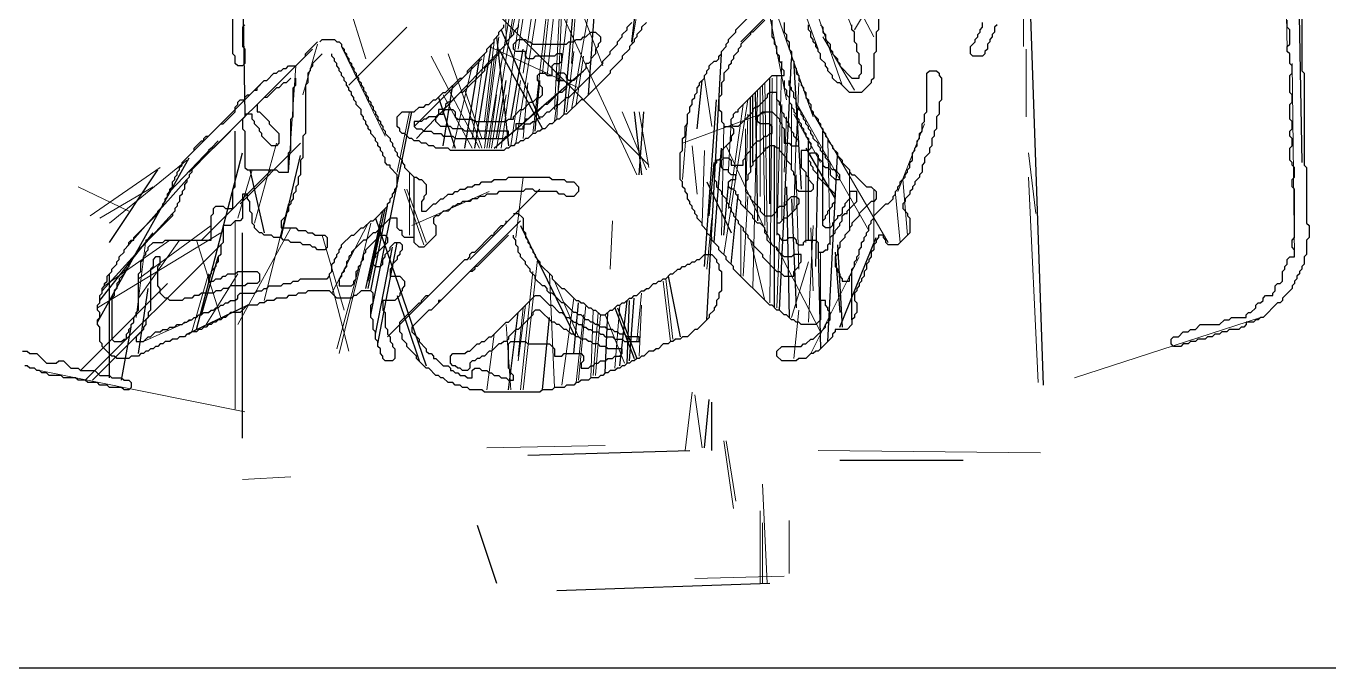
# Model space of a CAD drawing. Header units: metres. Extents: x 0 to 314, y 0 to 400.
# Drawn here: x 108.4 to 243.1, y 0.2 to 66.6 of the extents above; entities that cross this region are included whole.
import ezdxf

# ---------------------------------------------------------------- set-up
doc = ezdxf.new("R2010")
doc.units = ezdxf.units.M
for name, color, linetype in [('CUT', 7, 'Continuous'), ('FOLD', 1, 'Continuous'), ('OUTLINE', 3, 'Continuous')]:
    doc.layers.add(name, color=color, linetype=linetype)

msp = doc.modelspace()

# ---------------------------------------------------------------- linework, layer by layer
at = {"layer": 'CUT', "lineweight": 25}
for p, q in [((130.25, 102.25), (131, 57.5)), ((239.75, 82.25), (240.25, 52.5)), ((171, 65), (172.25, 75.75)), ((212, 73.5), (213.5, 29.5)), ((182.25, 65), (189.75, 72.5)), ((164, 57.5), (165, 68.75)), ((166.5, 59.5), (167.25, 69.5)), ((141.75, 60.5), (147.75, 66.5)), ((157.5, 66.25), (161.5, 57)), ((154.75, 54), (156.5, 64.75)), ((157, 65.5), (158.25, 54.25)), ((125.25, 51.5), (138, 64.25)), ((148.75, 55), (157.5, 64.25)), ((157.25, 64.25), (161.75, 56)), ((158.5, 57), (159.75, 64.25)), ((178.75, 36.25), (180.25, 63.75)), ((153.75, 54), (155.25, 63.25)), ((156.75, 54), (166, 62)), ((186.25, 37.25), (187.5, 63.25)), ((187.75, 62.5), (188.5, 49.75)), ((157, 55), (158, 61)), ((161, 55.75), (161.5, 61)), ((177.75, 56), (178.25, 61)), ((185.25, 48.25), (185.25, 61.25)), ((151.5, 54.25), (152.5, 60.5)), ((183.5, 52.5), (183.5, 59.5)), ((183.75, 59.75), (184, 46.5)), ((151, 59.25), (152.75, 54)), ((178.5, 41.75), (179.75, 59)), ((183.25, 52), (183.25, 59.25)), ((144, 36.75), (148.25, 57.75)), ((171.25, 57.75), (172, 51.25)), ((171.75, 51.25), (172.25, 57.75)), ((190.75, 46.25), (190.75, 55.75)), ((123.25, 49.5), (128.25, 54.75)), ((179.5, 44.25), (180.25, 54)), ((185.75, 37.5), (185.75, 54.25)), ((189, 54), (192, 48.75)), ((189.25, 44.5), (189.25, 54.75)), ((115.75, 36), (125.25, 53)), ((126, 35.25), (130.75, 53.5)), ((134.75, 44.75), (136.75, 53.25)), ((190, 41.75), (190.25, 53)), ((191.25, 34), (192.25, 53.25)), ((117, 44.25), (122, 51.75)), ((131.5, 51.75), (133, 45.25)), ((179, 47), (179.5, 52.5)), ((148.5, 44.5), (148.5, 51)), ((178.75, 50.5), (181.25, 45.25)), ((180.5, 45), (181, 50.25)), ((187, 50), (187.25, 36.5)), ((181.25, 42), (182, 49.25)), ((187.5, 48.75), (188, 37.5)), ((143.5, 39.5), (145.25, 47.5)), ((143.75, 39.5), (145.5, 47.75)), ((144, 39.25), (145.75, 48)), ((143.75, 40.25), (145, 46)), ((144.5, 46.75), (149.75, 31.5)), ((150.5, 37.5), (159.5, 46.5)), ((159.5, 46), (165, 34.75)), ((116, 38.25), (121.5, 45.25)), ((130.75, 24), (130.75, 45.25)), ((192.5, 35.5), (196.25, 44.75)), ((144.5, 34.75), (146.25, 43.75)), ((144.75, 33.75), (146.75, 44.25)), ((190.25, 43.25), (190.5, 33.25)), ((192, 43.25), (192.5, 37)), ((192.25, 44), (192.75, 35.5)), ((126.5, 36.75), (128.25, 42.75)), ((117, 30.25), (117, 41)), ((174.75, 40.75), (176, 34.5)), ((193.75, 36.25), (193.75, 41.25)), ((120, 32.75), (121, 39.5)), ((125, 34.75), (131.25, 37.75)), ((146.75, 38.75), (149, 32)), ((165, 32.75), (165.5, 38)), ((169.75, 31.5), (170.5, 38.25)), ((170.5, 31.75), (170.75, 38.25)), ((170.75, 32), (171.25, 38.5)), ((158.25, 29), (159.25, 37)), ((161.75, 29), (162.5, 36.5)), ((168.25, 30.75), (168.5, 37)), ((169.25, 37.5), (171.25, 32.25)), ((169.5, 37.5), (171.5, 32.25)), ((118.25, 30), (119.25, 35.5)), ((178.5, 23), (179, 28)), ((179.25, 22.75), (179.25, 27.75)), ((160.25, 22.25), (177, 22.75)), ((192.5, 21.75), (205.25, 21.75)), ((155, 15), (157, 9)), ((163.25, 8.25), (185.25, 9))]:
    msp.add_line(p, q, dxfattribs=at)
at = {"layer": 'FOLD', "lineweight": 18}
for p, q in [((237.75, 116.5), (238.75, 64.25)), ((129.75, 64), (129.75, 97.25)), ((171, 64.75), (174.75, 87.75)), ((141.75, 83.25), (172.75, 52.25)), ((156, 54), (160.75, 81.75)), ((156.5, 54), (161, 81.75)), ((194, 66.25), (202.5, 80.25)), ((157.75, 79.25), (158, 65)), ((157.5, 54), (160.75, 77.25)), ((159.25, 64.25), (161.25, 77)), ((186.25, 75.25), (190.25, 64.25)), ((191.25, 72.75), (193.75, 66.5)), ((211.5, 64.5), (211.5, 73.5)), ((140.75, 72), (143.5, 63.25)), ((158.5, 65.5), (159.5, 70.5)), ((189, 71.25), (192.75, 60.5)), ((193, 71.25), (196, 65.5)), ((163, 56.75), (164.5, 68.75)), ((164.75, 58), (166.75, 69.25)), ((164.75, 62.75), (165.25, 69)), ((165.5, 69), (168, 62.5)), ((185, 69), (187, 59)), ((185.5, 69.25), (189.75, 57.25)), ((159, 54.5), (161.25, 68.5)), ((159.75, 61.75), (160.75, 68.5)), ((160.75, 55.5), (162.25, 68.5)), ((161.75, 61.75), (162.5, 68.5)), ((162.25, 61.5), (163, 68.5)), ((163, 58), (163.5, 67.5)), ((163.25, 57), (163.75, 68.5)), ((163.5, 68.5), (171.5, 51.25)), ((137, 59.5), (138.5, 64.75)), ((155.75, 54), (157.25, 65.5)), ((155.75, 56.75), (156.75, 65)), ((190.75, 65.5), (194, 60)), ((141, 64.5), (145.5, 55.25)), ((150.25, 63.5), (155.25, 54)), ((152, 63.75), (155.5, 54)), ((154.5, 55), (155.75, 63.75)), ((156.25, 64.5), (165.5, 60.25)), ((164.25, 57.75), (165, 64)), ((165.25, 58.5), (166, 63.5)), ((211.75, 64.25), (211.75, 57.25)), ((135.5, 51.5), (136.25, 62.5)), ((148.5, 56.25), (155.5, 63.25)), ((152.5, 54), (154.5, 62.5)), ((155.75, 55), (156.75, 63.25)), ((186, 45), (186.5, 63)), ((239.25, 62.75), (239.5, 42.75)), ((124.75, 52.75), (132.75, 60.75)), ((158.5, 54.25), (159.5, 61)), ((159.75, 55), (160.25, 60.75)), ((178.5, 61.25), (179.25, 56.25)), ((184.75, 60.75), (185, 45.25)), ((185.25, 38), (185.5, 61.25)), ((186, 45.25), (186, 61.5)), ((188, 54.25), (188.25, 60.75)), ((151.5, 59.5), (154.5, 54)), ((153.75, 60), (155.5, 55)), ((156.25, 54), (157, 59.5)), ((157, 54), (158, 59.5)), ((183.5, 39.5), (184, 60)), ((184.25, 60.25), (184.25, 49)), ((184.5, 60.5), (184.75, 46)), ((180.5, 43), (183, 59)), ((181, 47.75), (182.5, 58.5)), ((186.5, 46.5), (186.5, 58.5)), ((187.5, 52), (187.5, 58.25)), ((188.25, 58.25), (195.5, 45.5)), ((189.5, 58), (197.5, 44.25)), ((146.75, 51.5), (148, 57.75)), ((170, 57.75), (172.5, 51.75)), ((171.75, 57.75), (172.75, 52)), ((176.25, 54.5), (185, 57.75)), ((176.25, 50.75), (176.75, 57.25)), ((181, 51.75), (181.25, 56.75)), ((182.75, 47.75), (183, 57.5)), ((186.75, 51.5), (187, 57.25)), ((187.75, 57.5), (190.5, 52.5)), ((180.25, 45), (180.5, 56.25)), ((182.75, 50.5), (182.75, 56)), ((187.75, 47.5), (188, 55.25)), ((198.5, 49.5), (201.25, 56.5)), ((130.5, 48.25), (136.75, 54.5)), ((132, 46.25), (134.25, 54.5)), ((177.25, 54.25), (177.75, 49.25)), ((180.75, 54.25), (185.5, 44)), ((191.25, 54.75), (191.5, 44)), ((117, 46.25), (125, 52.75)), ((178.25, 46.25), (178.5, 53.75)), ((212, 53.5), (212.75, 47.25)), ((115, 47), (122.25, 52)), ((126.5, 44.5), (133.75, 51.75)), ((130.25, 46.75), (131.75, 51.75)), ((148, 45), (148, 51.5)), ((188, 51.25), (188.25, 41.5)), ((189, 44.25), (189, 51.25)), ((193.5, 45.75), (193.5, 51.5)), ((113.75, 50), (119, 47.5)), ((116, 46.75), (121.5, 50)), ((118.75, 43.75), (125, 50.75)), ((159, 44.75), (159.75, 51)), ((199, 50.75), (199.5, 45)), ((212, 51), (213, 29.75)), ((147.5, 49.75), (149.5, 44)), ((147.75, 49.75), (149.75, 44.25)), ((148.25, 46), (156.25, 49.5)), ((154.25, 42.5), (161.5, 49.75)), ((182.5, 40.75), (183, 49)), ((196, 49.75), (196, 44)), ((198.25, 49.25), (198.75, 44.25)), ((116.25, 39.25), (123.5, 47.25)), ((133, 38.25), (135.5, 48.25)), ((120, 40.5), (127.5, 46)), ((130, 27), (130, 46.5)), ((140, 39), (143.75, 46.25)), ((140.75, 32.75), (144, 46.25)), ((168.75, 41.5), (169, 46.5)), ((178.75, 41.5), (179.25, 46.75)), ((182.25, 46), (182.25, 40.75)), ((189.25, 36), (189.75, 46)), ((115.75, 37.5), (128.5, 45.25)), ((116.5, 39.75), (123.25, 44.5)), ((119.75, 36.5), (120.75, 44.5)), ((120, 38.5), (124.25, 44.5)), ((126, 44.5), (128.5, 36.5)), ((130.25, 35.75), (135.75, 45.75)), ((139, 45), (141.25, 37.25)), ((183.25, 44.5), (184.75, 38.25)), ((186, 37.5), (186.25, 44.75)), ((189.5, 45.75), (189.75, 39.25)), ((114.5, 30), (128.5, 44)), ((186, 43.75), (190.5, 35)), ((190.5, 38.25), (190.5, 43.25)), ((145.75, 34.5), (153.5, 42.25)), ((159.75, 29), (161.25, 42.5)), ((187.5, 36.5), (189.25, 42.25)), ((189.5, 32.75), (194.5, 42.75)), ((125.5, 35), (127.25, 41)), ((127, 35.75), (130.25, 41)), ((139.75, 40.75), (141.75, 33)), ((140.5, 33.25), (142.75, 41.5)), ((159.5, 29), (160.75, 41.25)), ((162.5, 41), (163, 29.25)), ((174.5, 40.5), (175.25, 34.25)), ((114, 31), (123, 40)), ((163, 40.25), (165.5, 34.5)), ((174.25, 40.25), (175, 34)), ((159.25, 32), (160, 37.75)), ((163.75, 29.5), (165, 38.5)), ((165.5, 30), (166.25, 37.75)), ((169.25, 31.25), (169.75, 37.75)), ((171.5, 34), (172, 39)), ((171.75, 32.5), (172, 37.75)), ((159.25, 32.5), (159.75, 37.5)), ((165.25, 29.75), (166, 36.75)), ((166.75, 30.25), (167, 37.25)), ((167, 30.5), (167.5, 37)), ((167.25, 30.5), (167.75, 36.75)), ((168.25, 36.75), (170.25, 31.75)), ((187.75, 32.25), (188.25, 37.25)), ((216.75, 30.25), (236, 36.5)), ((120.5, 34), (125.5, 36.25)), ((158, 35.75), (158.5, 29)), ((115.25, 30), (120.25, 35)), ((156, 29), (156.75, 34.75)), ((109.75, 31), (131, 26.75)), ((176.5, 22.75), (177.25, 28.75)), ((177.5, 28.5), (178.25, 23)), ((156, 23), (168.25, 23.25)), ((180.5, 23.75), (181.5, 16.75)), ((180.75, 23.75), (181.75, 17.5)), ((190.25, 22.75), (213.25, 22.5)), ((130.75, 19.75), (135.75, 20)), ((184.5, 19.25), (185, 9)), ((184.25, 9), (184.25, 16.5)), ((184.5, 9), (184.5, 15.25)), ((187.25, 15.5), (187.25, 10)), ((177.5, 9.5), (186.75, 9.75))]:
    msp.add_line(p, q, dxfattribs=at)
at = {"layer": 'OUTLINE'}
for points in [[(0, 325.75), (0, 0.25), (314.25, 0.25), (314.25, 399.75)], [(240.25, 74.75), (240.25, 62), (240.5, 61.75), (240.5, 52.25), (240.75, 52), (240.75, 46.25), (241, 46), (241, 44.75), (240.75, 44.5), (240.75, 43), (240.5, 42.75), (240.5, 42), (240.25, 41.75), (240.25, 41.5), (240, 41.25), (240, 41), (239.75, 40.75), (239.75, 40.5), (239.5, 40.25), (239.5, 40), (239.25, 39.75), (239.25, 39.5), (238.25, 38.5), (238.25, 38.25), (238, 38), (237.75, 38), (236.25, 36.5), (236, 36.5), (235.75, 36.25), (235.5, 36.25), (235.25, 36), (234.5, 36), (234.5, 35.75), (234.25, 35.5), (234, 35.5), (233.75, 35.25), (232.75, 35.25), (232.5, 35), (232, 35), (231.75, 34.75), (231.25, 34.75), (231, 34.5), (230.5, 34.5), (230.25, 34.25), (229.5, 34.25), (229.25, 34), (228.75, 34), (228.5, 33.75), (228, 33.75), (227.75, 33.5), (227, 33.5), (226.75, 33.75), (226.75, 34.25), (227, 34.5), (227.5, 34.5), (228, 35), (228.5, 35), (228.75, 35.25), (229.25, 35.25), (229.75, 35.75), (231.75, 35.75), (232.25, 36.25), (232.75, 36.25), (233, 36.5), (234.5, 36.5), (234.5, 36.75), (234.75, 37), (235, 37), (235.5, 37.5), (235.5, 37.75), (235.75, 38), (236, 38), (236.25, 38.25), (236.25, 38.5), (236.5, 38.75), (237.25, 38.75), (237.25, 39), (237.5, 39.25), (237.5, 39.75), (237.75, 40), (238, 40), (238.25, 40.25), (238.25, 41.25), (238.5, 41.5), (238.5, 41.75), (238.75, 42), (238.75, 42.5), (239, 42.75), (239.5, 42.75), (239.5, 43.5), (239.25, 43.75), (239.25, 44.5), (239.5, 44.75), (239.5, 49.75), (239.25, 50), (239.25, 50.75), (239.5, 51), (239.5, 52), (239.25, 52.25), (239.25, 52.5), (239, 52.75), (239, 54), (239.25, 54.25), (239.25, 55), (239, 55.25), (239, 55.75), (239.25, 56), (239.25, 56.75), (239, 57), (239, 58.5), (239.25, 58.75), (239.25, 59.5), (239, 59.75), (239, 61.5), (239.25, 61.75), (239.25, 62.5), (239, 62.75), (239, 63.75), (238.75, 64), (238.75, 64.5), (239, 64.75), (239, 66.25), (238.75, 66.5), (238.75, 67.25)], [(131, 66.75), (130.75, 66.5), (130.75, 64.5), (131, 64.25), (131, 62.75), (130.75, 62.5), (130.25, 62.5), (130, 62.75), (130, 63.5), (129.75, 63.75), (129.75, 70)], [(186.75, 67), (186.75, 66), (187, 65.75), (187, 65.25), (187.25, 65), (187.25, 64.25), (187.5, 64), (187.5, 63.25), (187.75, 63), (187.75, 62.5), (188, 62.25), (188, 61.75), (188.25, 61.5), (188.25, 61), (188.5, 60.75), (188.5, 60.5), (188.75, 60.25), (188.75, 60), (189, 59.75), (189, 59.25), (189.25, 59), (189.25, 58.75), (189.5, 58.5), (189.5, 58), (189.75, 57.75), (189.75, 57.5), (190.25, 57), (190.25, 56.75), (190.5, 56.5), (190.5, 56.25), (190.75, 56), (190.75, 55.75), (191, 55.5), (191, 55.25), (191.25, 55), (191.25, 54.75), (191.75, 54.25), (191.75, 54), (192.25, 53.5), (192.25, 53.25), (192.75, 52.75), (192.75, 52.5), (193.5, 51.75), (193.5, 51.5), (193.75, 51.25), (194, 51.25), (195.25, 50), (195.75, 50), (196.25, 49.5), (196.25, 48.75), (196, 48.5), (195.75, 48.5), (194.5, 47.25), (194.5, 47), (193.75, 46.25), (193.75, 46), (193.5, 45.75), (193.5, 45.5), (193, 45), (193, 44.75), (192.5, 44.25), (192.5, 43.75), (192.25, 43.5), (192.25, 43), (192, 42.75), (192, 41.75), (192.25, 41.5), (192.25, 41.25), (192.5, 41), (192.5, 40.75), (192.75, 40.5), (192.75, 40.25), (193.5, 40.25), (193.5, 40.75), (193.75, 41), (193.75, 41.5), (194, 41.75), (194, 42.25), (194.25, 42.5), (194.25, 42.75), (194.5, 43), (194.5, 43.5), (194.75, 43.75), (194.75, 44.25), (195, 44.5), (195, 44.75), (195.25, 45), (195.25, 45.25), (195.5, 45.5), (195.5, 46), (195.75, 46.25), (195.75, 46.5), (196, 46.75), (196, 47), (197.25, 48.25), (197.5, 48.25), (198, 48.75), (198, 49), (198.25, 49.25), (198.25, 49.5), (198.5, 49.75), (198.5, 50), (198.75, 50.25), (198.75, 50.5), (199.25, 51), (199.25, 51.25), (199.5, 51.5), (199.5, 51.75), (199.75, 52), (199.75, 52.5), (200, 52.75), (200, 53.5), (200.25, 53.75), (200.25, 54), (200.5, 54.25), (200.5, 54.75), (200.75, 55), (200.75, 55.5), (201, 55.75), (201, 56.5), (201.25, 56.75), (201.25, 57.5), (201.5, 57.75), (201.5, 61.75), (201.75, 62), (202.5, 62), (202.75, 61.75), (202.75, 61.5), (203, 61.25), (203, 59), (202.75, 58.75), (202.75, 57.5), (202.5, 57.25), (202.5, 56), (202.25, 55.75), (202.25, 55.25), (202, 55), (202, 54.25), (201.75, 54), (201.75, 53.5), (201.25, 53), (201.25, 52.5), (201, 52.25), (201, 51.5), (200.75, 51.25), (200.75, 51), (200.25, 50.5), (200.25, 50.25), (200, 50), (200, 49.75), (199.75, 49.5), (199.75, 49.25), (199.25, 48.75), (199.25, 48.5), (199, 48.25), (199, 47.75), (199.5, 47.25), (199.5, 47), (199.75, 46.75), (199.75, 45.25), (198.5, 44), (197.5, 44), (197.25, 44.25), (197.25, 44.5), (197, 44.75), (197, 45), (196.5, 45), (196.5, 44.75), (196.25, 44.5), (196.25, 44.25), (196, 44), (196, 43.5), (195.75, 43.25), (195.75, 42.75), (195.5, 42.5), (195.5, 42.25), (195.25, 42), (195.25, 41.5), (195, 41.25), (195, 40.75), (194.75, 40.5), (194.75, 40.25), (194.5, 40), (194.5, 39.75), (194.25, 39.5), (194.25, 39.25), (194, 39), (194, 38.25), (194.25, 38), (194.25, 37), (194, 36.75), (194, 36.5), (193.75, 36.25), (193.75, 35.75), (193.25, 35.25), (192, 35.25), (192, 35), (191.75, 34.75), (191.75, 34.5), (190.25, 33), (190, 33), (189.75, 32.75), (189.5, 32.75), (189, 32.25), (188.25, 32.25), (188, 32), (186.5, 32), (186, 32.5), (186, 33), (186.5, 33.5), (188.5, 33.5), (188.75, 33.75), (189, 33.75), (189.5, 34.25), (189.75, 34.25), (191, 35.5), (191, 35.75), (191.5, 36.25), (191.5, 37), (191.25, 37.25), (191.25, 37.5), (191, 37.75), (191, 38.25), (190.5, 38.25), (190.5, 36.25), (190, 35.75), (188.5, 35.75), (188.25, 36), (188, 36), (187.75, 36.25), (187.5, 36.25), (187, 36.75), (186.75, 36.75), (186.25, 37.25), (186, 37.25), (185.5, 37.75), (185.25, 37.75), (181.5, 41.5), (181.5, 41.75), (180.75, 42.5), (180.75, 42.75), (180, 43.5), (180, 43.75), (179.25, 44.5), (179.25, 44.75), (178.75, 45.25), (178.75, 45.5), (178.25, 46), (178.25, 46.25), (177.75, 46.75), (177.75, 47), (177.5, 47.25), (177.5, 47.5), (177.25, 47.75), (177.25, 48), (177, 48.25), (177, 48.5), (176.75, 48.75), (176.75, 49.25), (176.5, 49.5), (176.5, 49.75), (176.25, 50), (176.25, 50.5), (176, 50.75), (176, 53.5), (176.25, 53.75), (176.25, 55), (176.5, 55.25), (176.5, 56.25), (176.75, 56.5), (176.75, 57.5), (177, 57.75), (177, 58.25), (177.25, 58.5), (177.25, 59), (177.5, 59.25), (177.5, 59.5), (177.75, 59.75), (177.75, 60.25), (178, 60.5), (178, 60.75), (178.5, 61.25), (178.5, 61.5), (178.75, 61.75), (178.75, 62), (179, 62.25), (179, 62.5), (179.5, 63), (179.75, 63), (180, 63.25), (180, 63.5), (180.25, 63.75), (180.25, 64), (180.75, 64.5), (180.75, 64.75), (181, 65), (181, 65.25), (181.75, 66), (181.75, 66.25), (183.25, 67.75)], [(196.5, 67.5), (196.5, 66.25), (196.25, 66), (196.25, 64), (196, 63.75), (196, 61.25), (195.75, 61), (195.75, 60.75), (194.75, 59.75), (193.5, 59.75), (192.5, 60.75), (192.25, 60.75), (191.75, 61.25), (191.75, 61.5), (191.25, 62), (191.25, 62.25), (191, 62.5), (191, 62.75), (190.5, 63.25), (190.5, 63.75), (190.25, 64), (190.25, 64.25), (190, 64.5), (190, 64.75), (189.75, 65), (189.75, 65.25), (189.5, 65.5), (189.5, 66), (189.25, 66.25), (189.25, 66.75)], [(172.5, 67), (172, 66.5), (172, 66.25), (171.5, 65.75), (171.5, 65.5), (171.25, 65.25), (171.25, 65), (170.75, 64.5), (170.75, 64.25), (170, 63.5), (170, 63.25), (168.75, 62), (168.75, 61.75), (166, 59), (165.75, 59), (164.25, 57.5), (164, 57.5), (163.5, 57), (163.25, 57), (162.75, 56.5), (162.5, 56.5), (162, 56), (161.75, 56), (161.5, 55.75), (161.25, 55.75), (161, 55.5), (160.75, 55.5), (160.25, 55), (160, 55), (159.75, 54.75), (159.5, 54.75), (159.25, 54.5), (159, 54.5), (158.75, 54.25), (158.5, 54.25), (158.25, 54), (158, 54), (157.75, 53.75), (152.25, 53.75), (152, 54), (150.75, 54), (150.5, 54.25), (150, 54.25), (149.75, 54.5), (149.25, 54.5), (149, 54.75), (148.5, 54.75), (148.25, 55), (148, 55), (147.5, 55.5), (147.25, 55.5), (147, 55.75), (147, 56), (146.75, 56.25), (146.75, 57.25), (147.25, 57.75), (148.5, 57.75), (149, 58.25), (149.5, 58.25), (149.75, 58.5), (150, 58.5), (150.5, 59), (150.75, 59), (151.5, 59.75), (151.75, 59.75), (153.25, 61.25), (153.5, 61.25), (154, 61.75), (154, 62), (156, 64), (156, 64.25), (156.75, 65), (156.75, 65.25), (157.25, 65.75), (157.25, 66), (157.75, 66.5), (157.75, 66.75)], [(159.25, 66.75), (159.25, 66.5), (158.75, 66), (158.75, 65.75), (158, 65), (158, 64.75), (157.25, 64), (157.25, 63.75), (155.75, 62.25), (155.75, 62), (153.5, 59.75), (153.25, 59.75), (152.25, 58.75), (152, 58.75), (151.75, 58.5), (151.75, 58.25), (151.5, 58), (151, 58), (151, 57.5), (150.75, 57.25), (150, 57.25), (149.75, 57), (149.5, 57), (149.25, 56.75), (148.5, 56.75), (148.5, 56.25), (148.75, 56), (149.25, 56), (149.5, 55.75), (150.25, 55.75), (150.5, 55.5), (151.25, 55.5), (151.5, 55.25), (152.5, 55.25), (152.75, 55), (157.75, 55), (158, 55.25), (158.25, 55.25), (158.25, 55.75), (153.75, 55.75), (153.5, 56), (152.5, 56), (152.25, 56.25), (151.25, 56.25), (150.75, 56.75), (150.75, 57.25), (151, 57.5), (151.5, 57.5), (151.5, 57.75), (151.75, 58), (152.5, 58), (152.75, 57.75), (152.75, 57.25), (153, 57), (154.5, 57), (154.75, 56.75), (158, 56.75), (158.25, 57), (158.75, 57), (158.75, 57.25), (159.5, 58), (159.75, 58), (160.5, 58.75), (160.75, 58.75), (161.25, 59.25), (161.5, 59.25), (161.75, 59.5), (161.75, 60.25), (161.5, 60.5), (161.5, 60.75), (161.25, 61), (161.25, 61.5), (161.5, 61.75), (162, 61.75), (162.25, 61.5), (162.75, 61.5), (162.75, 62.5), (163, 62.75), (163.5, 62.75), (163.75, 63), (163.75, 63.75), (163.25, 63.75), (163, 63.5), (161, 63.5), (160.75, 63.25), (160.25, 63.25), (160, 63.5), (160, 64), (159, 64), (158.75, 64.25), (158.75, 64.75), (159.25, 65.25), (160, 65.25), (160.25, 65), (160.5, 65), (160.75, 64.75), (164.25, 64.75), (164.5, 65), (165, 65), (165.25, 65.25), (165.75, 65.25), (166, 65.5), (166.25, 65.5), (166.75, 66), (167.25, 66), (167.75, 65.5), (167.75, 65), (167.5, 64.75), (167.5, 64.5), (167.25, 64.25), (167.25, 63.75), (166.75, 63.25), (166.75, 63), (166.5, 62.75), (166.25, 62.75), (166.25, 62.25), (165, 61), (164.5, 61), (164.25, 61.25), (164.25, 61.5), (164, 61.75), (163.25, 61.75), (163.25, 61), (164, 61), (164.25, 60.75), (164.25, 60.25), (163.75, 59.75), (163.5, 59.75), (162.25, 58.5), (162, 58.5), (161.25, 57.75), (161, 57.75), (160.25, 57), (160, 57), (160, 56.75), (159.75, 56.5), (159, 56.5), (159, 56), (159.75, 56), (159.75, 56.25), (160, 56.5), (160.5, 56.5), (160.75, 56.75), (161, 56.75), (161.5, 57.25), (161.75, 57.25), (162.25, 57.75), (162.5, 57.75), (163.25, 58.5), (163.5, 58.5), (164.25, 59.25), (164.5, 59.25), (168, 62.75), (168, 63), (168.75, 63.75), (168.75, 64), (169.5, 64.75), (169.5, 65), (170, 65.5), (170, 65.75), (170.5, 66.25), (170.5, 66.5), (171, 67)], [(184.75, 67.25), (183.5, 66), (183.25, 66), (183.25, 65.75), (182.25, 64.75), (182.25, 64.5), (182, 64.25), (182, 64), (181.5, 63.5), (181.5, 63.25), (181.25, 63), (181.25, 62.75), (181, 62.5), (181, 62.25), (180.5, 61.75), (180.5, 61), (180.25, 60.75), (180.25, 59.5), (180, 59.25), (180, 58), (180.25, 57.75), (180.25, 56.75), (180.5, 56.5), (180.5, 56.25), (181.25, 56.25), (181.5, 56), (181.5, 55.5), (181.25, 55.25), (181.25, 54.75), (180.25, 53.75), (180.25, 53), (180, 52.75), (179.75, 52.75), (179.75, 52.5), (179.5, 52.25), (179.5, 50.75), (179.75, 50.5), (179.75, 50), (180.25, 49.5), (180.25, 49.25), (180.75, 48.75), (180.75, 48.5), (181, 48.25), (181, 48), (181.25, 47.75), (181.25, 47.5), (181.5, 47.25), (181.5, 47), (182, 46.5), (182, 46.25), (182.5, 45.75), (182.5, 45.5), (183, 45), (183, 44.75), (183.5, 44.25), (183.5, 44), (184.5, 43), (184.5, 42.75), (186, 41.25), (186.25, 41.25), (186.75, 40.75), (187.75, 40.75), (187.75, 41.25), (188.25, 41.75), (188.25, 42), (188.5, 42.25), (188.5, 43), (187.75, 43), (187.5, 42.75), (186.75, 42.75), (186, 43.5), (186, 43.75), (185.75, 43.75), (185, 44.5), (185, 45), (184.75, 45.25), (184.75, 45.75), (184.25, 46.25), (184, 46.25), (183.5, 46.75), (183.5, 47), (182.25, 48.25), (182.25, 48.5), (182, 48.75), (182, 49), (181.75, 49.25), (181.75, 49.5), (181.5, 49.75), (181.25, 49.75), (181, 50), (181, 50.5), (181.25, 50.75), (181.75, 50.75), (181.75, 51.25), (181.25, 51.25), (181, 51.5), (181, 51.75), (180.5, 51.75), (180.25, 52), (180.25, 52.75), (180.5, 53), (181, 53), (181.25, 52.75), (181.25, 52.25), (182.5, 52.25), (182.5, 52.75), (182.75, 53), (182.75, 53.25), (183.25, 53.75), (183.25, 54), (184, 54.75), (184.25, 54.75), (184.75, 55.25), (185, 55.25), (185.25, 55.5), (185.5, 55.5), (185.5, 56.25), (185.25, 56.5), (184.25, 56.5), (184, 56.75), (184, 57.25), (184.5, 57.75), (185.5, 57.75), (186.25, 57), (186.25, 56.75), (186.5, 56.5), (186.5, 56.25), (186.75, 56), (186.75, 54.5), (187.25, 54.5), (187.5, 54.25), (188.25, 54.25), (188.25, 54.75), (187.75, 55.25), (187.75, 55.5), (187.5, 55.75), (187.5, 56), (187.25, 56.25), (187.25, 56.5), (187, 56.75), (187, 57), (186.75, 57.25), (186.75, 57.5), (186.5, 57.75), (186.5, 58.25), (186.25, 58.5), (186.25, 58.75), (186, 59), (186, 59.75), (185.25, 59.75), (185, 59.5), (185, 59.25), (184, 58.25), (183.75, 58.25), (183.5, 58), (183.5, 57.75), (182, 56.25), (181.5, 56.25), (181.25, 56.5), (181.25, 57), (181.5, 57.25), (181.5, 57.5), (181.75, 57.75), (182, 57.75), (182, 58), (185.5, 61.5), (186.75, 61.5), (186.75, 62), (186.5, 62.25), (186.5, 62.75), (186.25, 63), (186.25, 63.5), (186, 63.75), (186, 64.5), (185.75, 64.75), (185.75, 65.25), (185.5, 65.5), (185.5, 67.25)], [(190.5, 66.75), (190.75, 66.5), (190.75, 66), (191, 65.75), (191, 65.25), (191.5, 64.75), (191.5, 64.25), (191.75, 64), (191.75, 63.75), (192.25, 63.25), (192.25, 63), (192.5, 62.75), (192.5, 62.5), (193.75, 61.25), (194.5, 61.25), (194.5, 61.5), (194.75, 61.75), (194.75, 62.5), (194.5, 62.75), (194.5, 63.75), (194.25, 64), (194.25, 64.75), (194, 65), (194, 66), (193.75, 66.25), (193.75, 66.75)], [(208.75, 66.75), (208.5, 66.5), (208.5, 66), (208.25, 65.75), (208.25, 65.5), (208, 65.25), (208, 65), (207.75, 64.75), (207.75, 64.25), (207.5, 64), (207.5, 63.75), (207.25, 63.5), (206.25, 63.5), (206, 63.75), (206, 64.5), (206.5, 65), (206.5, 65.25), (206.75, 65.5), (206.75, 65.75), (207, 66), (207, 66.25), (207.25, 66.5), (207.25, 67)], [(138.75, 65), (139, 65.25), (140.25, 65.25), (140.5, 65), (140.75, 65), (141, 64.75), (141, 64.5), (141.25, 64.25), (141.25, 64), (141.5, 63.75), (141.5, 63.5), (141.75, 63.25), (141.75, 63), (142, 62.75), (142, 62.5), (142.25, 62.25), (142.25, 62), (142.5, 61.75), (142.5, 61.5), (142.75, 61.25), (142.75, 61), (143, 60.75), (143, 60.5), (143.25, 60.25), (143.25, 60), (143.5, 59.75), (143.5, 59.5), (143.75, 59.25), (143.75, 59), (144, 58.75), (144, 58.5), (144.25, 58.25), (144.25, 58), (144.5, 57.75), (144.5, 57.5), (144.75, 57.25), (144.75, 57), (145, 56.75), (145, 56.5), (145.25, 56.25), (145.25, 56), (145.5, 55.75), (145.5, 55.5), (146, 55), (146, 54.75), (146.25, 54.5), (146.25, 54.25), (146.5, 54), (146.5, 53.75), (146.75, 53.5), (146.75, 53.25), (147.25, 52.75), (147.25, 52.5), (147.5, 52.25), (147.5, 52), (148.5, 51), (148.75, 51), (149, 50.75), (149.25, 50.75), (149.75, 50.25), (149.75, 49.25), (149.5, 49), (149.5, 48.75), (149.25, 48.5), (149.25, 47.5), (149.75, 47.5), (150.5, 48.25), (150.75, 48.25), (151.25, 48.75), (151.5, 48.75), (152, 49.25), (152.5, 49.25), (152.75, 49.5), (153, 49.5), (153.25, 49.75), (153.75, 49.75), (154, 50), (154.5, 50), (154.75, 50.25), (155.25, 50.25), (155.5, 50.5), (156.5, 50.5), (156.75, 50.75), (158, 50.75), (158.25, 51), (162.5, 51), (162.75, 50.75), (164, 50.75), (164.25, 50.5), (165, 50.5), (165.5, 50), (165.5, 49.5), (165, 49), (164.25, 49), (164, 49.25), (163.5, 49.25), (163.25, 49.5), (161, 49.5), (160.75, 49.75), (160, 49.75), (159.75, 49.5), (157.25, 49.5), (157, 49.25), (156, 49.25), (155.75, 49), (155.25, 49), (155, 48.75), (154.5, 48.75), (154.25, 48.5), (153.5, 48.5), (153.25, 48.25), (153, 48.25), (152.75, 48), (152.5, 48), (152, 47.5), (151.5, 47.5), (151, 47), (150.75, 47), (150.5, 46.75), (150.5, 46.25), (150.75, 46), (150.75, 45), (149.5, 43.75), (149, 43.75), (148.5, 44.25), (148.5, 44.75), (147.5, 44.75), (147.25, 45), (147.25, 45.5), (147, 45.5), (146.75, 45.75), (146.75, 46.75), (146, 46.75), (144.5, 45.25), (144.25, 45.25), (143.5, 44.5), (143.25, 44.5), (142, 43.25), (142, 43), (141.75, 42.75), (141.75, 42.5), (141.5, 42.25), (141.5, 41.75), (141.25, 41.5), (141.25, 41.25), (141, 41), (141, 40.75), (140.75, 40.5), (140.75, 39.75), (142, 39.75), (142.25, 40), (142.25, 40.25), (142.5, 40.5), (142.5, 41.25), (142.75, 41.5), (142.75, 41.75), (143, 42), (143, 42.25), (143.25, 42.5), (143.25, 43), (143.5, 43.25), (143.5, 43.5), (145, 45), (145.5, 45), (145.75, 44.75), (145.75, 44.25), (144.5, 43), (144.5, 42.75), (144.25, 42.5), (144.25, 42), (144.5, 41.75), (145, 41.75), (145.25, 42), (145.25, 42.5), (145.5, 42.75), (145.5, 43), (146, 43.5), (146, 43.75), (146.5, 44.25), (147, 44.25), (147.25, 44), (147.25, 43.5), (147, 43.25), (147, 43), (146.75, 42.75), (146.75, 42.5), (146.25, 42), (146.25, 41.75), (146, 41.5), (146, 40.75), (147, 40.75), (147.5, 40.25), (147.5, 39.75), (147.25, 39.5), (147.25, 39.25), (147, 39), (147, 38.75), (146.5, 38.25), (145.25, 38.25), (145.25, 37.25), (145.5, 37), (145.5, 35.5), (145.75, 35.25), (145.75, 34.75), (146, 34.5), (146, 34), (146.25, 33.75), (146.25, 33.5), (146.5, 33.25), (146.5, 32.25), (146.25, 32), (145.5, 32), (145.25, 32.25), (145.25, 32.5), (145, 32.75), (145, 33.25), (144.75, 33.5), (144.75, 34), (144.5, 34.25), (144.5, 35), (144.25, 35.25), (144.25, 36.25), (144, 36.5), (144, 37.75), (144.25, 38), (144.25, 39), (144, 39.25), (143, 39.25), (142.5, 38.75), (142.25, 38.75), (142, 38.5), (140.5, 38.5), (139.75, 39.25), (137.5, 39.25), (137.25, 39), (136.5, 39), (136.25, 38.75), (135.5, 38.75), (135.25, 38.5), (134.25, 38.5), (134, 38.25), (133.25, 38.25), (133, 38), (132.5, 38), (132.25, 37.75), (131.25, 37.75), (130.5, 37), (129.5, 37), (129, 36.5), (128.75, 36.5), (128.5, 36.25), (128.25, 36.25), (128, 36), (127.75, 36), (127.5, 35.75), (127.25, 35.75), (127, 35.5), (126.75, 35.5), (126.5, 35.25), (126.25, 35.25), (126, 35), (125.5, 35), (125.25, 34.75), (125, 34.75), (124.75, 34.5), (124.25, 34.5), (124, 34.25), (123.5, 34.25), (123.25, 34), (122.75, 34), (122.5, 33.75), (122.25, 33.75), (122, 33.5), (121.75, 33.5), (121.5, 33.25), (121.25, 33.25), (121, 33), (120.75, 33), (120.5, 32.75), (120.25, 32.75), (120, 32.5), (119.25, 32.5), (119, 32.25), (117.75, 32.25), (117.5, 32.5), (117.25, 32.5), (116.25, 33.5), (116.25, 33.75), (116, 34), (116, 35.5), (115.75, 35.75), (115.75, 36.25), (116, 36.5), (116, 37), (115.75, 37.25), (115.75, 37.75), (116, 38), (116, 38.75), (116.25, 39), (116.25, 39.5), (116.5, 39.75), (116.5, 40), (116.75, 40.25), (116.75, 40.75), (117.25, 41.25), (117.25, 41.5), (117.75, 42), (117.75, 42.25), (118, 42.5), (118, 42.75), (118.5, 43.25), (118.5, 43.5), (119, 44), (119, 44.25), (119.25, 44.5), (119.5, 44.5), (119.5, 44.75), (122, 47.25), (122, 47.5), (122.5, 48), (122.5, 48.25), (122.75, 48.5), (122.75, 48.75), (123, 49), (123, 49.25), (123.25, 49.5), (123.25, 49.75), (123.5, 50), (123.5, 50.5), (123.75, 50.75), (123.75, 51), (124, 51.25), (124, 51.5), (124.25, 51.75), (124.25, 52), (124.5, 52.25), (124.5, 52.5), (125.75, 53.75), (125.75, 54), (126.5, 54.75), (126.75, 54.75), (126.75, 55), (127, 55.25), (127.25, 55.25), (128.5, 56.5), (128.75, 56.5), (130, 57.75), (130, 58.25), (130.25, 58.5), (130.25, 58.75), (130.5, 59), (131, 59), (131, 59.25), (131.25, 59.5), (131.5, 59.5), (132, 60), (132.25, 60), (132.25, 60.25), (133, 61), (133.25, 61), (134, 61.75), (134.25, 61.75), (134.5, 62), (134.75, 62), (135, 62.25), (135.25, 62.25), (135.5, 62.5), (136.25, 62.5), (137.25, 63.5), (137.25, 63.75), (138.5, 65)], [(139, 63.75), (138, 62.75), (138, 62.5), (137.75, 62.25), (137.75, 62), (137.5, 61.75), (137.5, 60.75), (137.25, 60.5), (137.25, 55.5), (137, 55.25), (137, 53), (136.75, 52.75), (136.75, 51.25), (136.5, 51), (136.5, 50.25), (136.25, 50), (136.25, 49.5), (136, 49.25), (136, 48.75), (135.75, 48.5), (135.75, 48.25), (135.5, 48), (135.5, 47.5), (135.25, 47.25), (135.25, 47), (134.75, 46.5), (134.75, 45.75), (136.25, 45.75), (136.5, 45.5), (137.25, 45.5), (137.5, 45.25), (138, 45.25), (138.25, 45), (139.25, 45), (139.5, 44.75), (139.5, 43.75), (139.25, 43.5), (138.5, 43.5), (138.25, 43.75), (138, 43.75), (137.75, 44), (137, 44), (136.75, 44.25), (135.75, 44.25), (135.5, 44.5), (135, 44.5), (134.75, 44.75), (134, 44.75), (133.75, 45), (133, 45), (132.75, 45.25), (132.5, 45.25), (132, 45.75), (132, 46), (131.75, 46.25), (131.75, 47.25), (131.5, 47.5), (131.5, 48.5), (131.25, 48.75), (131.25, 49.25), (130.75, 49.25), (130.75, 46.75), (130.5, 46.5), (130, 46.5), (129.5, 46), (128.75, 46), (128.75, 44.25), (128.5, 44), (128.5, 43), (128.25, 42.75), (128.25, 42.25), (128, 42), (128, 41.75), (127.5, 41.25), (127.5, 41), (127.25, 40.75), (127.25, 40.25), (127.75, 40.25), (128, 40.5), (128.5, 40.5), (128.75, 40.75), (129, 40.75), (129.25, 41), (130, 41), (130.25, 41.25), (132.25, 41.25), (132.5, 41), (132.5, 40.25), (132.25, 40), (131.25, 40), (131, 39.75), (129.5, 39.75), (129.25, 39.5), (128.75, 39.5), (128.5, 39.25), (128, 39.25), (127.75, 39), (126.5, 39), (126.25, 38.75), (125.75, 38.75), (125.5, 38.5), (124.75, 38.5), (124.5, 38.25), (123.25, 38.25), (123, 38.5), (122.75, 38.5), (122.25, 39), (122.25, 39.5), (122, 39.75), (122, 41.75), (122.25, 42), (122.25, 42.75), (121.75, 42.75), (121.5, 42.5), (121.5, 41.75), (121.25, 41.5), (121.25, 37.25), (121, 37), (121, 36.5), (120.75, 36.25), (120.75, 35.75), (120.5, 35.5), (120.5, 35.25), (119.75, 34.5), (119.75, 34), (120.5, 34), (121, 34.5), (121.25, 34.5), (121.75, 35), (122.25, 35), (122.5, 35.25), (123, 35.25), (123.25, 35.5), (123.75, 35.5), (124, 35.75), (124.5, 35.75), (124.75, 36), (125, 36), (125.25, 36.25), (125.5, 36.25), (125.75, 36.5), (126, 36.5), (126.25, 36.75), (126.5, 36.75), (126.75, 37), (127.25, 37), (127.5, 37.25), (127.75, 37.25), (128, 37.5), (128.25, 37.5), (128.5, 37.75), (128.75, 37.75), (129, 38), (129.25, 38), (129.5, 38.25), (130, 38.25), (130.25, 38.5), (130.25, 38.75), (130.5, 39), (132, 39), (132.25, 39.25), (132.75, 39.25), (133, 39.5), (133.25, 39.5), (133.5, 39.75), (134.75, 39.75), (135, 40), (135.75, 40), (136, 40.25), (136.5, 40.25), (136.75, 40.5), (139.5, 40.5), (139.75, 40.75), (139.75, 41), (140, 41.25), (140, 42), (140.25, 42.25), (140.25, 42.5), (140.5, 42.75), (140.5, 43), (140.75, 43.25), (140.75, 43.5), (141, 43.75), (141, 44), (142, 45), (142.25, 45), (143, 45.75), (143.25, 45.75), (144, 46.5), (144.25, 46.5), (145.75, 48), (145.75, 48.25), (146, 48.5), (146, 48.75), (146.25, 49), (146.25, 49.25), (146.5, 49.5), (146.5, 49.75), (146.75, 50), (146.75, 51.25), (146, 52), (146, 52.25), (145.75, 52.25), (145.5, 52.5), (145.5, 53), (145.25, 53.25), (145.25, 53.5), (145, 53.75), (145, 54), (144.75, 54.25), (144.75, 54.5), (144.5, 54.75), (144.5, 55), (144, 55.5), (144, 55.75), (143.75, 56), (143.75, 56.25), (143.5, 56.5), (143.5, 56.75), (143.25, 57), (143.25, 57.25), (143, 57.5), (143, 58), (142.5, 58.5), (142.5, 58.75), (142.25, 59), (142.25, 59.25), (142, 59.5), (142, 59.75), (141.75, 60), (141.75, 60.25), (141.5, 60.5), (141.5, 60.75), (141.25, 61), (141.25, 61.25), (141, 61.5), (141, 61.75), (140.75, 62), (140.75, 62.25), (140.5, 62.5), (140.5, 62.75), (140.25, 63), (140.25, 63.25), (140, 63.5), (140, 63.75)], [(135.75, 61.25), (135.25, 60.75), (135, 60.75), (134.5, 60.25), (134.25, 60.25), (133.25, 59.25), (133, 59.25), (132.25, 58.5), (132.25, 57.75), (132.5, 57.75), (133.5, 56.75), (133.5, 56.5), (134.5, 55.5), (134.5, 54.5), (134.25, 54.25), (133.75, 54.25), (132.75, 55.25), (132.75, 55.5), (132.5, 55.75), (132.5, 56), (132, 56.5), (132, 56.75), (131.75, 57), (131.75, 57.5), (131, 57.5), (131, 57.25), (130.75, 57), (130.75, 56), (131, 55.75), (131, 52), (131.25, 51.75), (134.25, 51.75), (134.5, 51.5), (135.5, 51.5), (135.5, 53.5), (135.75, 53.75), (135.75, 57), (136, 57.25), (136, 60.25), (136.25, 60.5), (136.25, 61.25)], [(186.75, 61), (186.75, 60.25), (187, 60), (187, 59.5), (187.25, 59.25), (187.25, 58.75), (187.5, 58.5), (187.5, 58.25), (187.75, 58), (187.75, 57.75), (188, 57.5), (188, 57.25), (188.25, 57), (188.25, 56.75), (188.5, 56.5), (188.5, 56.25), (188.75, 56), (188.75, 55.75), (189, 55.5), (189, 55.25), (189.25, 55), (189.25, 54.75), (189.5, 54.5), (189.5, 54), (189.25, 53.75), (188.5, 53.75), (188.5, 52), (189, 51.5), (189, 51.25), (189.25, 51), (189.25, 50.75), (189.75, 50.25), (189.75, 49.75), (189.5, 49.5), (188.25, 49.5), (188, 49.75), (188, 51), (187.75, 51.25), (187.75, 51.5), (187.5, 51.75), (187.5, 52.25), (187, 52.75), (187, 53), (186.25, 53.75), (186.25, 54), (186, 54), (185.75, 54.25), (185.25, 54.25), (185, 54), (184.75, 54), (184.75, 53.75), (183.5, 52.5), (183.5, 52.25), (183.25, 52), (183.25, 51.5), (183, 51.25), (183, 50.75), (182.75, 50.5), (182.75, 49.5), (183.25, 49), (183.25, 48.75), (184.25, 47.75), (184.25, 47.5), (184.75, 47), (185.5, 47), (186, 47.5), (186, 47.75), (186.25, 48), (186.75, 48), (187, 48.25), (187, 48.5), (187.5, 49), (188, 49), (188.25, 48.75), (188.25, 48.25), (188, 48), (188, 47.75), (187, 46.75), (186.75, 46.75), (186.25, 46.25), (186, 46.25), (186, 45.25), (186.25, 45), (186.25, 44.75), (186.5, 44.5), (187, 44.5), (187.25, 44.75), (187.75, 44.75), (188, 44.5), (188, 44.25), (188.25, 44), (188.75, 44), (188.75, 44.25), (189, 44.5), (190, 44.5), (190.25, 44.25), (190.25, 43.25), (190.75, 43.25), (191, 43.5), (191.25, 43.5), (191.25, 44), (191.5, 44.25), (191.5, 44.75), (192, 45.25), (192, 45.5), (192.5, 46), (192.5, 46.25), (192.75, 46.5), (192.75, 47), (193, 47.25), (193.25, 47.25), (193.25, 47.5), (194.25, 48.5), (194.25, 49.5), (193.5, 49.5), (193.5, 48.75), (193, 48.25), (193, 48), (192.75, 47.75), (192.75, 47.25), (192.5, 47), (192.25, 47), (192.25, 46.75), (191.75, 46.25), (191.75, 46), (191.5, 45.75), (191, 45.75), (190.75, 46), (190.75, 46.5), (191, 46.75), (191, 47), (191.25, 47.25), (191.25, 47.5), (191.75, 48), (191.75, 48.25), (192, 48.5), (192, 49.25), (190.25, 51), (190.25, 51.25), (189.75, 51.75), (189.75, 52), (189.5, 52.25), (189.5, 52.5), (189.25, 52.75), (189.25, 53.25), (189.5, 53.5), (190, 53.5), (190.25, 53.25), (190.25, 53), (190.75, 52.5), (190.75, 52.25), (191, 52), (191.25, 52), (191.5, 51.75), (191.5, 51.25), (192, 50.75), (192.5, 50.75), (192.5, 51.25), (192, 51.75), (191.75, 51.75), (191.5, 52), (191.5, 52.5), (191, 53), (191, 53.25), (190.5, 53.75), (190.5, 54), (190.25, 54.25), (190.25, 54.5), (189.75, 55), (189.75, 55.25), (189.5, 55.5), (189.5, 55.75), (189.25, 56), (189.25, 56.25), (189, 56.5), (189, 56.75), (188.75, 57), (188.75, 57.25), (188.5, 57.5), (188.5, 57.75), (188.25, 58), (188.25, 58.25), (188, 58.5), (188, 59), (187.75, 59.25), (187.75, 59.75), (187.5, 60), (187.5, 60.25), (187.25, 60.5), (187.25, 61)], [(129.5, 55.75), (127.75, 54), (127.5, 54), (127.25, 53.75), (127.25, 53.5), (125.5, 51.75), (125.5, 51.5), (125.25, 51.25), (125.25, 51), (125, 50.75), (125, 50.5), (124.75, 50.25), (124.75, 49.75), (124.5, 49.5), (124.5, 49.25), (124.25, 49), (124.25, 48.5), (124, 48.25), (124, 48), (123.75, 47.75), (123.75, 47.5), (123.5, 47.25), (123.5, 47), (121, 44.5), (120.75, 44.5), (120.75, 44.25), (119.75, 43.25), (119.75, 43), (119.25, 42.5), (119.25, 42.25), (119, 42), (119, 41.75), (118.5, 41.25), (118.5, 41), (118, 40.5), (118, 40.25), (117.75, 40), (117.75, 39.5), (117.5, 39.25), (117.5, 38.75), (117.25, 38.5), (117.25, 34.25), (117.5, 34), (118.25, 34), (118.5, 34.25), (118.75, 34.25), (118.75, 34.75), (119, 35), (119, 35.25), (119.25, 35.5), (119.25, 35.75), (119.5, 36), (119.5, 36.5), (119.75, 36.75), (119.75, 37), (120, 37.25), (120, 41), (120.25, 41.25), (120.25, 42.25), (120.5, 42.5), (120.5, 42.75), (120.75, 43), (120.75, 43.25), (121, 43.5), (121, 43.75), (121.5, 44.25), (122.5, 44.25), (122.75, 44.5), (127.5, 44.5), (127.5, 47), (127.75, 47.25), (127.75, 47.75), (128, 48), (128.75, 48), (129, 47.75), (129.75, 47.75), (129.75, 49.75), (130, 50), (130, 55.75)], [(158.75, 47.25), (159.25, 47.25), (159.75, 46.75), (159.75, 45.5), (160, 45.25), (160, 44.75), (160.25, 44.5), (160.25, 44.25), (160.5, 44), (160.5, 43.75), (160.75, 43.5), (160.75, 43.25), (161, 43), (161, 42.75), (161.5, 42.25), (161.5, 42), (162.75, 40.75), (162.75, 40.5), (163.75, 39.5), (164, 39.5), (165.25, 38.25), (165.5, 38.25), (165.75, 38), (166, 38), (166.5, 37.5), (166.75, 37.5), (167, 37.25), (167.25, 37.25), (167.75, 36.75), (168.25, 36.75), (168.75, 37.25), (169, 37.25), (169.5, 37.75), (169.75, 37.75), (170, 38), (170.25, 38), (170.75, 38.5), (171, 38.5), (171.25, 38.75), (171.5, 38.75), (172, 39.25), (172.25, 39.25), (172.5, 39.5), (172.75, 39.5), (173.25, 40), (173.5, 40), (173.75, 40.25), (174, 40.25), (174.25, 40.5), (174.5, 40.5), (175, 41), (175.25, 41), (175.75, 41.5), (176, 41.5), (176.25, 41.75), (176.5, 41.75), (176.75, 42), (177, 42), (177.25, 42.25), (177.5, 42.25), (177.75, 42.5), (178, 42.5), (178.5, 43), (179.25, 43), (179.75, 42.5), (179.75, 42.25), (180, 42), (180, 41.5), (180.25, 41.25), (180.25, 39.25), (180, 39), (180, 38.5), (179.75, 38.25), (179.75, 37.75), (179.5, 37.5), (179.5, 37.25), (179, 36.75), (179, 36.5), (177.75, 35.25), (177.5, 35.25), (176.75, 34.5), (176.25, 34.5), (176, 34.25), (175.5, 34.25), (175.25, 34), (175, 34), (174.75, 33.75), (174.25, 33.75), (173.75, 33.25), (173.5, 33.25), (173.25, 33), (172.75, 33), (172.25, 32.5), (172, 32.5), (171.75, 32.25), (171.5, 32.25), (171.25, 32), (171, 32), (170.75, 31.75), (170.5, 31.75), (170.25, 31.5), (170, 31.5), (169.75, 31.25), (169.5, 31.25), (169.25, 31), (168.75, 31), (168.5, 30.75), (168.25, 30.75), (168, 30.5), (167.75, 30.5), (167.5, 30.25), (166.75, 30.25), (166.5, 30), (165.75, 30), (165.5, 29.75), (165.25, 29.75), (165, 29.5), (164.25, 29.5), (164, 29.25), (163, 29.25), (162.75, 29), (161.75, 29), (161.5, 28.75), (155.75, 28.75), (155.5, 29), (154.25, 29), (154, 29.25), (153.5, 29.25), (153.25, 29.5), (152.75, 29.5), (152.5, 29.75), (152, 29.75), (151.5, 30.25), (151.25, 30.25), (151, 30.5), (150.75, 30.5), (150, 31.25), (149.75, 31.25), (148.75, 32.25), (148.75, 32.5), (147.75, 33.5), (147.75, 33.75), (147.25, 34.25), (147.25, 34.75), (147, 35), (147, 36), (149, 38), (149.25, 38), (149.25, 38.25), (149.75, 38.75), (150, 38.75), (153.75, 42.5), (154, 42.5), (154.25, 42.75), (154.25, 43), (154.5, 43.25), (154.75, 43.25), (156.5, 45), (156.75, 45), (156.75, 45.25), (157.5, 46), (157.75, 46), (158, 46.25), (158, 46.5)], [(158.25, 45), (155, 41.75), (154.75, 41.75), (154.75, 41.5), (154.5, 41.25), (154.25, 41.25), (151.25, 38.25), (151, 38.25), (151, 38), (150.25, 37.25), (150, 37.25), (148.25, 35.5), (148.25, 35), (149, 34.25), (149, 34), (149.75, 33.25), (149.75, 33), (150, 32.75), (150.25, 32.75), (150.5, 32.5), (150.5, 32.25), (150.75, 32.25), (151.5, 31.5), (152, 31.5), (152.25, 31.25), (152.25, 31), (152.5, 31), (152.75, 30.75), (153, 30.75), (153.25, 30.5), (153.75, 30.5), (154, 30.25), (154.5, 30.25), (154.5, 31), (154.75, 31.25), (155.25, 31.25), (155.5, 31), (156, 31), (156.25, 30.75), (156.5, 30.75), (156.75, 30.5), (157.25, 30.5), (157.5, 30.25), (158, 30.25), (158.25, 30), (158.75, 30), (158.75, 30.5), (158.5, 30.75), (158.5, 31), (158.25, 31.25), (158.25, 33.75), (158.5, 34), (160, 34), (160.25, 33.75), (162.5, 33.75), (163, 33.25), (163, 32.5), (163.75, 32.5), (164, 32.75), (165.75, 32.75), (166, 32.5), (166, 32), (165.75, 31.75), (165.75, 31.25), (166.5, 31.25), (166.75, 31.5), (167, 31.5), (167.25, 31.75), (167.5, 31.75), (167.75, 32), (168.25, 32), (168.5, 32.25), (169, 32.25), (169.25, 32.5), (169.75, 32.5), (170, 32.75), (170, 33.25), (168.5, 33.25), (168.25, 33.5), (167.75, 33.5), (167.5, 33.75), (167, 33.75), (166.75, 34), (166.5, 34), (166.25, 34.25), (165.75, 34.25), (165.5, 34.5), (165.25, 34.5), (165, 34.75), (164.75, 34.75), (164.25, 35.25), (164, 35.25), (163.5, 35.75), (163.25, 35.75), (163, 36), (162.75, 36), (161.5, 37.25), (161, 37.25), (160.75, 37), (160.75, 36.75), (159.25, 35.25), (159, 35.25), (158.25, 34.5), (158.25, 34.25), (158, 34), (157.75, 34), (157.5, 33.75), (157.25, 33.75), (156.5, 33), (156.25, 33), (155.75, 32.5), (155.5, 32.5), (155.25, 32.25), (155, 32.25), (154.75, 32), (154.5, 32), (154.25, 31.75), (154.25, 31.25), (154, 31), (153.5, 31), (153.25, 31.25), (153, 31.25), (152.75, 31.5), (152.5, 31.5), (152.25, 31.75), (152.25, 32.5), (152.5, 32.75), (153.75, 32.75), (154, 33), (154.25, 33), (155, 33.75), (155.25, 33.75), (155.5, 34), (155.75, 34), (156.25, 34.5), (156.5, 34.5), (158, 36), (158.25, 36), (161, 38.75), (161.5, 38.75), (162.5, 37.75), (162.75, 37.75), (163.5, 37), (163.75, 37), (164.25, 36.5), (164.5, 36.5), (165, 36), (165.25, 36), (165.5, 35.75), (165.75, 35.75), (166, 35.5), (166.25, 35.5), (166.5, 35.25), (166.75, 35.25), (167, 35), (167.5, 35), (167.75, 34.75), (168, 34.75), (168.25, 34.5), (169, 34.5), (169.25, 34.25), (170, 34.25), (170.25, 34), (171.75, 34), (171.75, 34.5), (170.5, 34.5), (170.25, 34.75), (169.75, 34.75), (169.5, 35), (169.25, 35), (169, 35.25), (168.5, 35.25), (168.25, 35.5), (167.75, 35.5), (167.5, 35.75), (167.25, 35.75), (167, 36), (166.75, 36), (166.5, 36.25), (166.25, 36.25), (165.75, 36.75), (165.5, 36.75), (165.25, 37), (165, 37), (164, 38), (163.75, 38), (162.75, 39), (162.5, 39), (162.25, 39.25), (162.25, 39.5), (162, 39.75), (161.75, 39.75), (161, 40.5), (161, 40.75), (160.5, 41.25), (160.5, 41.5), (160, 42), (160, 42.25), (159.5, 42.75), (159.5, 43), (159.25, 43.25), (159.25, 43.75), (159, 44), (159, 44.5), (158.75, 44.75), (158.75, 45)], [(108, 33), (108.5, 33), (108.75, 32.75), (109.5, 32.75), (110.5, 31.75), (111.5, 31.75), (111.75, 32), (112.25, 32), (113, 31.25), (113.75, 31.25), (114, 31), (115.5, 31), (116, 30.5), (117, 30.5), (117.25, 30.25), (118.25, 30.25), (118.5, 30), (119, 30), (119.25, 29.75), (119.25, 29.25), (119, 29), (118.5, 29), (118.25, 29.25), (117, 29.25), (116.75, 29.5), (116, 29.5), (115.75, 29.75), (114.75, 29.75), (114.5, 30), (113.75, 30), (113.5, 30.25), (112.25, 30.25), (112, 30.5), (110.75, 30.5), (110.5, 30.75), (110, 30.75), (109.75, 31), (109.5, 31), (109.25, 31.25), (108.75, 31.25), (108.5, 31.5), (108.25, 31.5)]]:
    msp.add_lwpolyline(points, dxfattribs=at)

doc.saveas('drawing.dxf')
